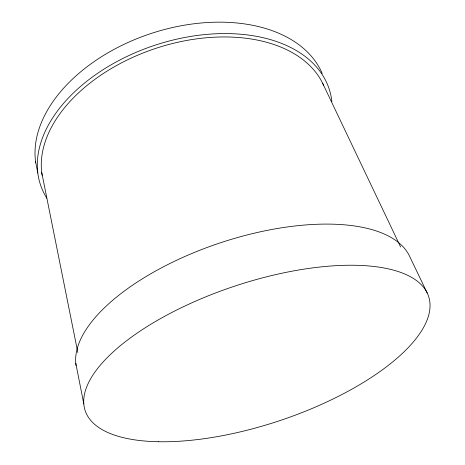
<?xml version="1.0" encoding="UTF-8"?>
<svg xmlns="http://www.w3.org/2000/svg" width="465" height="465" viewBox="0 0 465 465"><rect width="100%" height="100%" fill="white"/><g stroke="black" fill="none" stroke-linecap="round" stroke-linejoin="round"><path stroke-width="0.7" d="M427.184 292.95L409.345 255.773A175.817 76.353 -18.4 0 0 221.294 242.503A175.817 76.353 -18.4 0 0 76.057 365.484M322.623 83.223L400.615 246.985M41.711 172.434L77.829 352.493M75.778 363.27L83.816 403.946M35.52 161.407L37.805 172.992M42.117 175.299A148.254 93.831 -18.4 0 1 157.949 47.668A148.254 93.831 -18.4 0 1 323.559 85.223M35.724 162.849A150.614 97.214 -18.4 0 1 154.63 32.352A150.614 97.214 -18.4 0 1 322.21 73.453M46.826 198.224A152.084 96.319 -18.4 0 1 153.165 45.82A152.084 96.319 -18.4 0 1 331.894 101.696M158.495 441.738A180.961 70.924 -18.4 0 0 429.48 311.695A180.961 70.924 -18.4 0 0 182.658 307.086A180.961 70.924 -18.4 0 0 158.495 441.738"/></g></svg>
